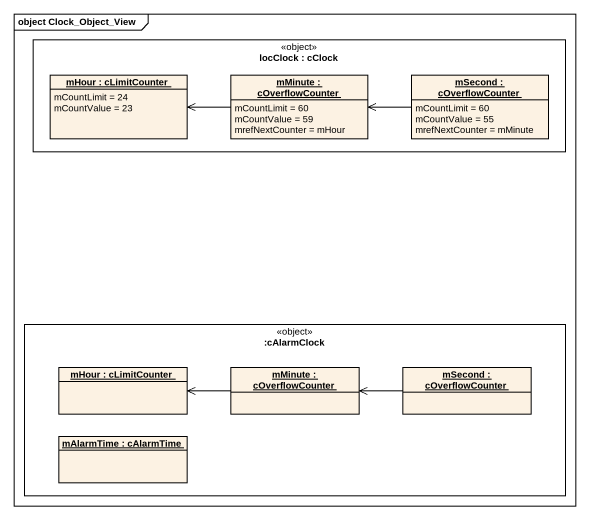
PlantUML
@startuml
mainframe object Clock_Object_View
hide circle
hide empty members
rectangle "locClock : cClock" as locClock <<object>> {
  object "mHour : cLimitCounter" as mHour {
    mCountLimit = 24
    mCountValue = 23
  }
  object "mMinute : cOverflowCounter" as mMinute {
    mCountLimit = 60
    mCountValue = 59
    mrefNextCounter = mHour
  }
  object "mSecond : cOverflowCounter" as mSecond {
    mCountLimit = 60
    mCountValue = 55
    mrefNextCounter = mMinute
  }
}
rectangle ":cAlarmClock" as cAlarmClock <<object>> {
  object "mHour : cLimitCounter" as mHour_2
  object "mMinute : cOverflowCounter" as mMinute_2
  object "mSecond : cOverflowCounter" as mSecond_2
  object "mAlarmTime : cAlarmTime" as mAlarmTime
}
mMinute -left-> mHour
mSecond -left-> mMinute
mMinute_2 -left-> mHour_2
mSecond_2 -left-> mMinute_2
@enduml
